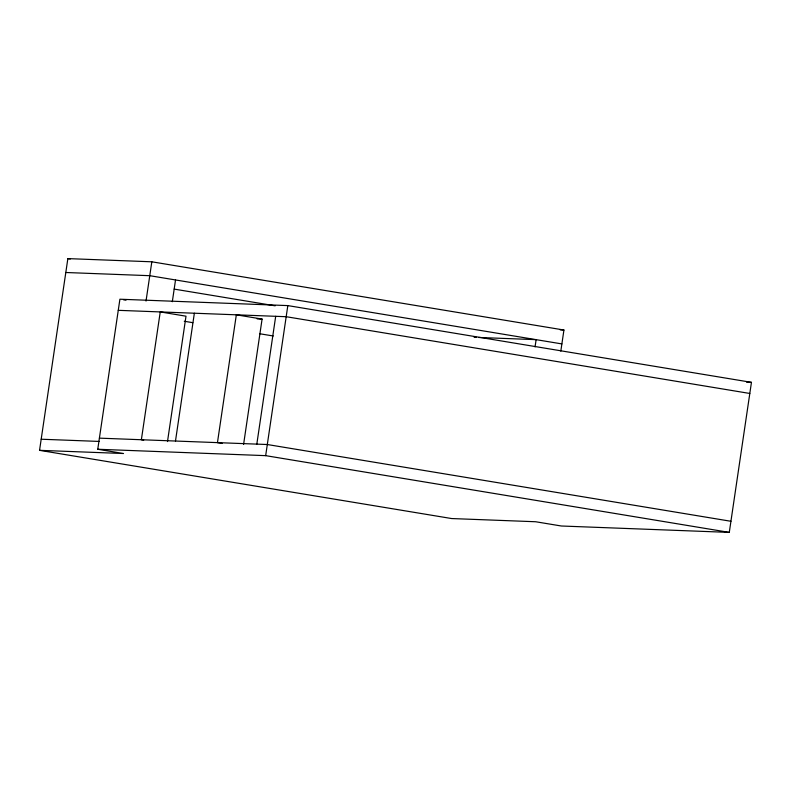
<?xml version="1.0" encoding="UTF-8"?>
<svg xmlns="http://www.w3.org/2000/svg" width="791" height="791" viewBox="0 0 791 791"><rect width="100%" height="100%" fill="white"/><g stroke="black" fill="none" stroke-linecap="round" stroke-linejoin="round"><path stroke-width="1.19" d="M39.55 450.336L123.515 453.52L97.758 449.258L119.906 299.216L287.825 305.593L751.45 382.35L729.292 532.392L561.383 526.005L535.626 521.744L451.661 518.55L39.55 450.336L67.858 258.608L151.823 261.801L563.934 330.025L560.809 351.164M146.019 301.064L151.823 261.801M172.319 301.707L175.523 279.955M167.494 441.566L186.004 316.192L160.247 311.921L141.371 439.737L143.715 440.132M175.483 441.042L194.359 313.226M243.579 444.463L262.088 319.08L236.331 314.818L217.456 442.634L222.142 443.405M256.818 444.127L275.693 316.311M97.758 449.258L265.667 455.646L287.825 305.593M535.052 346.903L536.12 339.655L478.733 337.47M65.811 272.5L149.766 275.693L561.877 343.917M118.264 310.329L286.184 316.707L749.809 393.463M560.226 329.877L563.934 330.025M257.154 318.892L262.088 319.08M474.135 337.292L476.429 337.381M746.516 382.162L751.45 382.35M99.399 438.145L267.309 444.522L730.933 521.279M41.191 439.223L99.221 441.427M67.858 258.608L70.3 259.013M174.178 289.101L275.149 305.82M123.564 299.819L125.996 300.224M184.263 321.255L192.796 322.669M259.853 333.772L273.271 335.987M265.667 455.646L729.292 532.392"/></g></svg>
